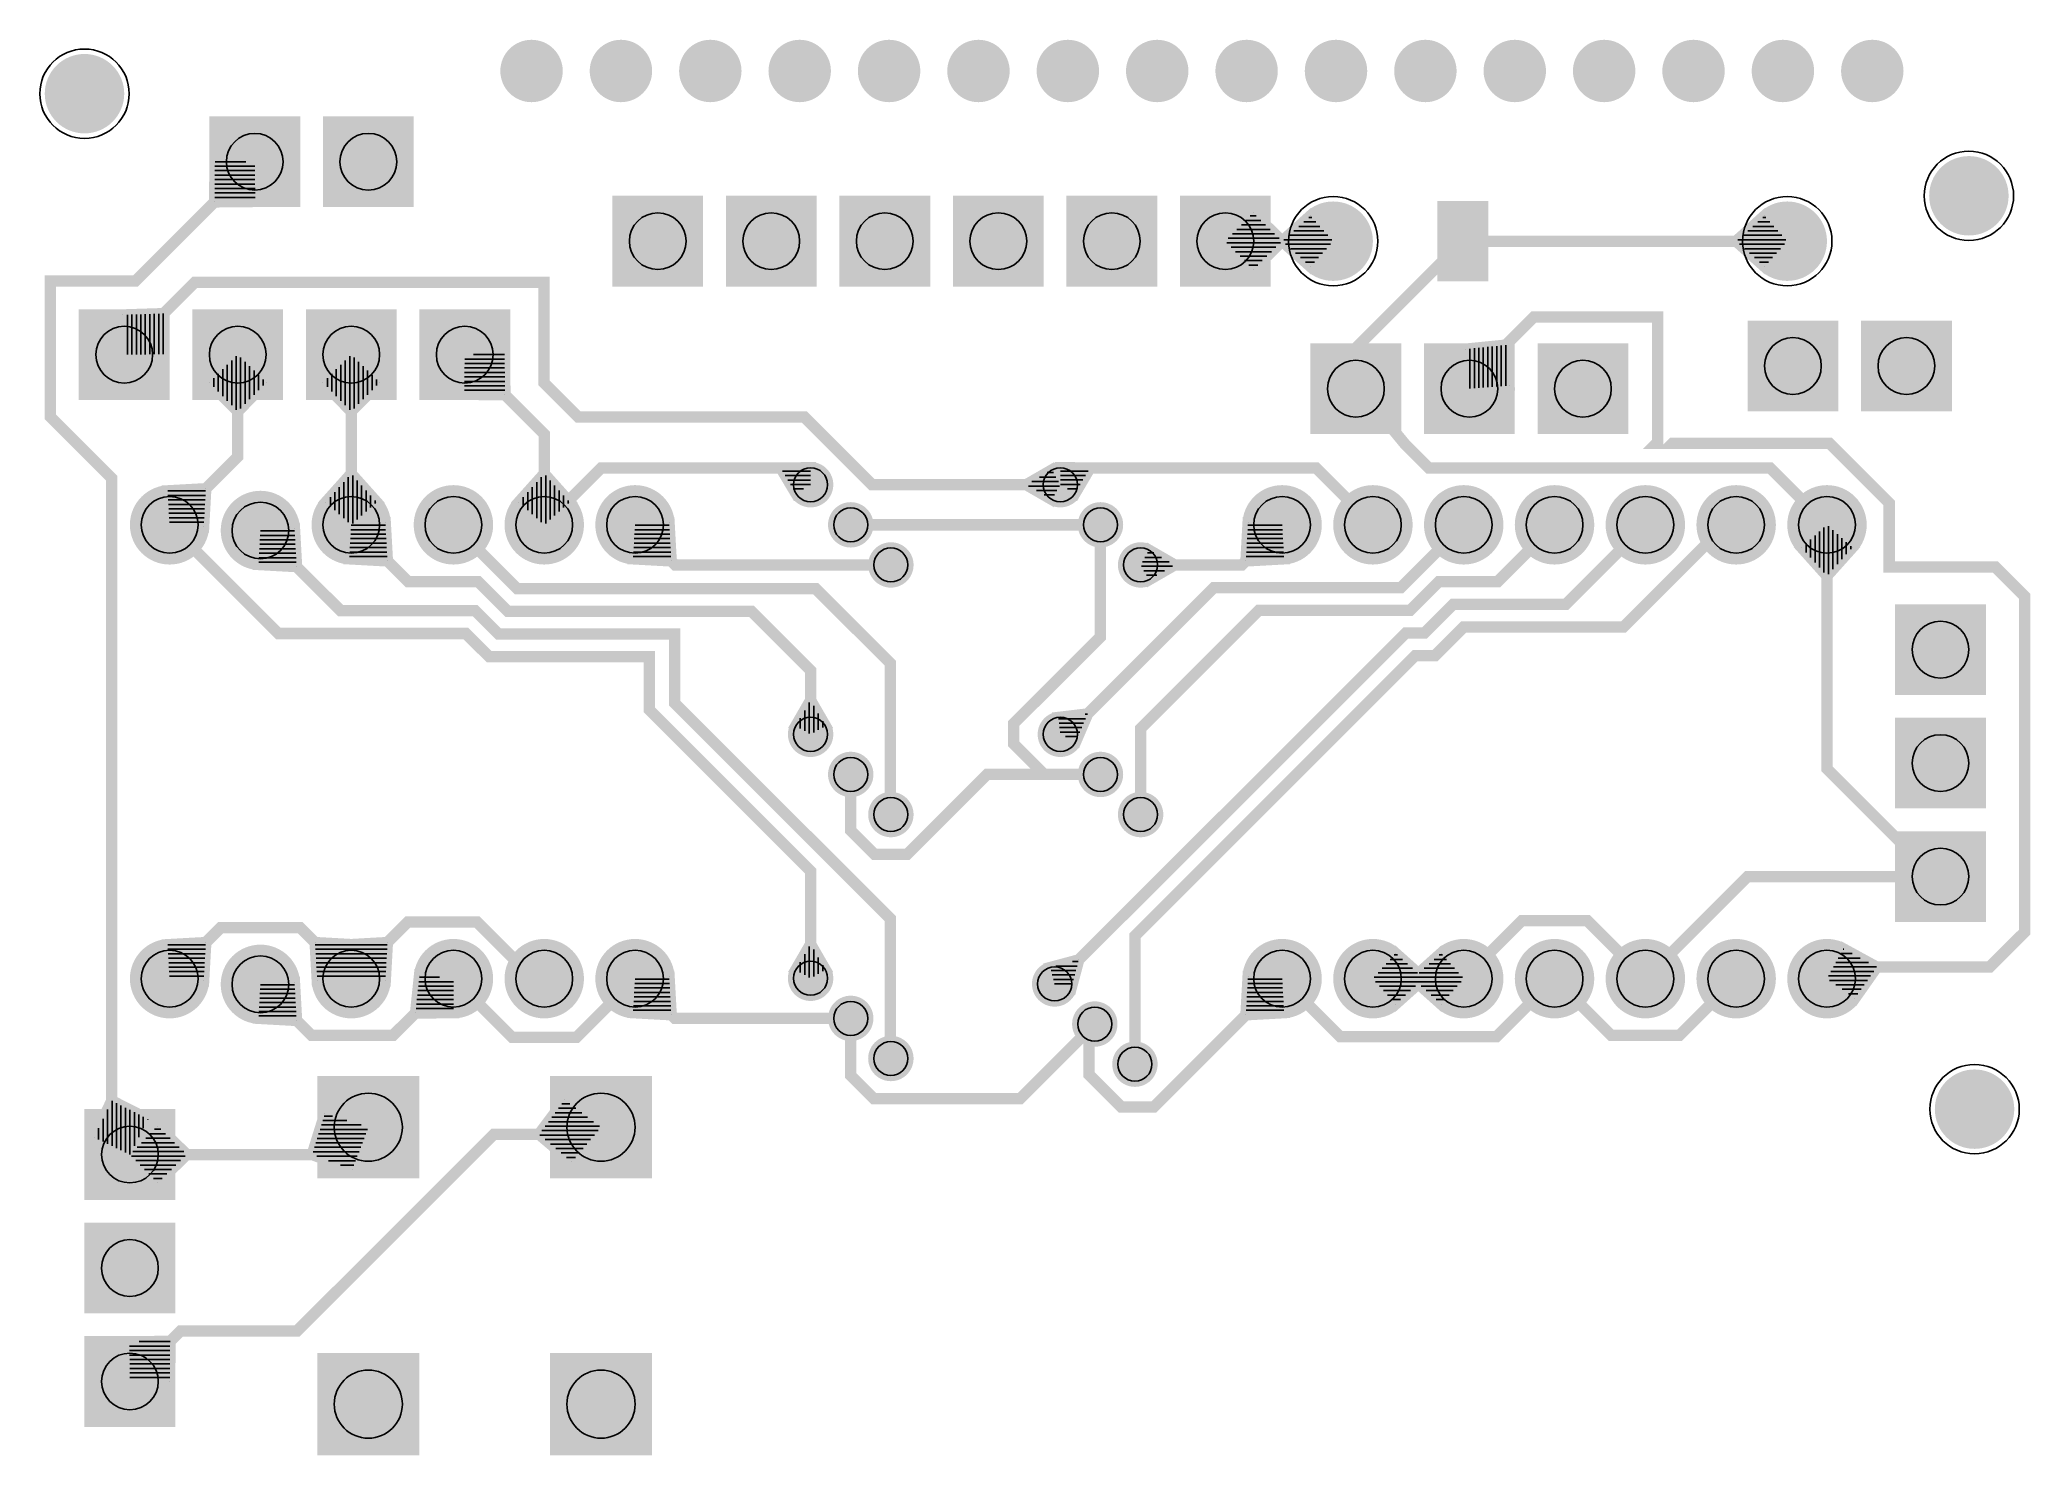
# Model space of a CAD drawing. Header units: inches. Extents: x -0.86 to 0.89, y -0.62 to 0.63.
import ezdxf

# ---------------------------------------------------------------- set-up
doc = ezdxf.new("R2010")
doc.units = ezdxf.units.IN
doc.layers.get('0').update_dxf_attribs({"linetype": 'CONTINUOUS'})

# ---------------------------------------------------------------- blocks, each defined once
blk = doc.blocks.new('EPAD')
at = {"const_width": 0.5}
blk.add_lwpolyline([(-0.25, 0, 1), (0.25, 0, 1)], format="xyb", close=True, dxfattribs=at)
blk = doc.blocks.new('RPAD')
blk.add_trace([(-0.5, -0.5), (-0.5, 0.5), (0.5, -0.5), (0.5, 0.5)])

msp = doc.modelspace()

# ---------------------------------------------------------------- linework, layer by layer
at = {"const_width": 0.01}
for points in [[(-0.67, 0.5175), (-0.775, 0.4125), (-0.85, 0.4125), (-0.85, 0.2925), (-0.795948, 0.238448), (-0.795948, -0.341552), (-0.78, -0.3575)], [(-0.67, 0.5175), (-0.704998, 0.51785), (-0.705355, 0.482145), (-0.66965, 0.482502), (-0.67, 0.5175)], [(0.185, 0.4475), (0.2095, 0.422505), (0.235, 0.4475), (0.2095, 0.472495), (0.185, 0.4475)], [(0.28, 0.4475), (0.26, 0.469861), (0.235, 0.4475), (0.26, 0.425139), (0.28, 0.4475)], [(0.68, 0.4475), (0.66, 0.469861), (0.635, 0.4475), (0.66, 0.425139), (0.68, 0.4475)], [(0.28, 0.4475), (0.185, 0.4475)], [(0.3, 0.3175), (0.3, 0.321294), (0.3, 0.353327), (0.394173, 0.4475), (0.68, 0.4475)], [(0.039644, 0.232855), (-0.126213, 0.232855), (-0.185857, 0.2925), (-0.385, 0.2925), (-0.415101, 0.322601), (-0.415101, 0.411191), (-0.722889, 0.411191), (-0.77691, 0.35717), (-0.77691, 0.350889), (-0.785, 0.3475)], [(-0.785, 0.3475), (-0.750003, 0.347932), (-0.750443, 0.383637), (-0.786132, 0.382481), (-0.785, 0.3475)], [(0.4, 0.3175), (0.4, 0.323824), (0.456966, 0.38079), (0.565941, 0.38079), (0.565941, 0.270534), (0.564658, 0.269252), (0.717222, 0.269252), (0.769787, 0.216688), (0.769787, 0.160278), (0.863377, 0.160278), (0.889017, 0.134637), (0.889017, -0.161517), (0.858248, -0.192286), (0.725214, -0.192286), (0.715, -0.2025)], [(-0.745, 0.197499), (-0.685, 0.257499), (-0.685, 0.3475)], [(-0.685, 0.3475), (-0.709995, 0.323), (-0.685, 0.2975), (-0.660005, 0.323), (-0.685, 0.3475)], [(-0.585, 0.3475), (-0.609995, 0.323), (-0.585, 0.2975), (-0.560006, 0.323), (-0.585, 0.3475)], [(-0.585, 0.1975), (-0.585, 0.3475), (-0.585, 0.3475)], [(-0.485, 0.3475), (-0.48535, 0.312502), (-0.449645, 0.312145), (-0.450002, 0.34785), (-0.485, 0.3475)], [(-0.415, 0.1975), (-0.415, 0.2775), (-0.485, 0.3475)], [(0.4, 0.3175), (0.434889, 0.320281), (0.432052, 0.355876), (0.396521, 0.352326), (0.4, 0.3175)], [(0.3, 0.321294), (0.343354, 0.268496), (0.364357, 0.247493), (0.665007, 0.247493), (0.715, 0.1975)], [(-0.585, 0.1975), (-0.56264, 0.2175), (-0.585, 0.2425), (-0.607361, 0.2175), (-0.585, 0.1975)], [(-0.415, 0.1975), (-0.392639, 0.2175), (-0.415, 0.2425), (-0.437361, 0.2175), (-0.415, 0.1975)], [(-0.415, 0.1975), (-0.365023, 0.247477), (-0.194977, 0.247477), (-0.180355, 0.232855)], [(-0.180355, 0.232855), (-0.180572, 0.247854), (-0.20655, 0.247477), (-0.193235, 0.225168), (-0.180355, 0.232855)], [(0.039644, 0.232855), (0.032144, 0.245845), (0.009644, 0.232855), (0.032144, 0.219865), (0.039644, 0.232855)], [(0.039644, 0.232855), (0.052562, 0.22523), (0.065769, 0.247604), (0.039789, 0.247854), (0.039644, 0.232855)], [(0.315, 0.1975), (0.264896, 0.247604), (0.054393, 0.247604), (0.039644, 0.232855)], [(-0.745, 0.197499), (-0.715047, 0.19583), (-0.71318, 0.229319), (-0.746669, 0.227452), (-0.745, 0.197499)], [(-0.745, 0.197499), (-0.649228, 0.101728), (-0.488345, 0.101728), (-0.484059, 0.101728), (-0.463539, 0.081207), (-0.322429, 0.081207), (-0.322429, 0.034441), (-0.180356, -0.107632), (-0.180356, -0.202145)], [(-0.665, 0.1925), (-0.666669, 0.162546), (-0.63318, 0.16068), (-0.635047, 0.194169), (-0.665, 0.1925)], [(-0.665, 0.1925), (-0.594228, 0.121727), (-0.475773, 0.121727), (-0.455256, 0.101211), (-0.3, 0.101211), (-0.3, 0.040287), (-0.110133, -0.14958), (-0.110133, -0.232367), (-0.11, -0.2325), (-0.11, -0.2725), (-0.109645, -0.272856)], [(-0.585, 0.1975), (-0.586669, 0.167547), (-0.553181, 0.16568), (-0.555047, 0.199169), (-0.585, 0.1975)], [(-0.585, 0.1975), (-0.535004, 0.147503), (-0.473257, 0.147503), (-0.446964, 0.121211), (-0.232407, 0.121211), (-0.18158, 0.070383), (-0.180356, 0.069159), (-0.180356, 0.012855)], [(-0.495, 0.1975), (-0.43873, 0.14123), (-0.17588, 0.14123), (-0.11, 0.07535), (-0.11, -0.0575), (-0.109645, -0.057856)], [(-0.335, 0.1975), (-0.336669, 0.167547), (-0.30318, 0.16568), (-0.305047, 0.199169), (-0.335, 0.1975)], [(-0.335, 0.1975), (-0.299644, 0.162144), (-0.109644, 0.162144)], [(-0.145, 0.1975), (0.075, 0.1975)], [(0.075, 0.1975), (0.075, 0.098757), (-0.001557, 0.022199), (-0.001557, 0.01892), (-0.001557, 0.004576), (0.025518, -0.0225)], [(0.034645, -0.207144), (0.343953, 0.102163), (0.360398, 0.102163), (0.385641, 0.127406), (0.484906, 0.127406), (0.555, 0.1975)], [(0.395, 0.1975), (0.339648, 0.142148), (0.175, 0.142148), (0.045707, 0.012856), (0.039645, 0.012856)], [(0.105356, -0.277855), (0.105356, -0.164719), (0.352157, 0.082083), (0.369594, 0.082083), (0.394901, 0.107389), (0.535592, 0.107389), (0.625702, 0.1975), (0.635, 0.1975)], [(0.235, 0.1975), (0.199644, 0.162144), (0.110355, 0.162144)], [(0.475, 0.1975), (0.424917, 0.147417), (0.373185, 0.147417), (0.34793, 0.122162), (0.214481, 0.122162), (0.110356, 0.018037), (0.110356, -0.057855)], [(0.235, 0.1975), (0.205047, 0.199169), (0.20318, 0.16568), (0.236669, 0.167547), (0.235, 0.1975)], [(0.715, 0.1975), (0.692639, 0.1775), (0.715, 0.1525), (0.737361, 0.1775), (0.715, 0.1975)], [(0.715, 0.1975), (0.715, -0.0175), (0.81, -0.1125), (0.815, -0.1125)], [(0.110355, 0.162144), (0.117855, 0.149154), (0.140355, 0.162144), (0.117855, 0.175135), (0.110355, 0.162144)], [(-0.180356, 0.012855), (-0.167365, 0.020355), (-0.180356, 0.042855), (-0.193346, 0.020355), (-0.180356, 0.012855)], [(0.039645, 0.012856), (0.05343, 0.006943), (0.063672, 0.03082), (0.037873, 0.02775), (0.039645, 0.012856)], [(0.075, -0.0225), (0.025518, -0.0225), (-0.024795, -0.0225), (-0.095115, -0.092819), (-0.124137, -0.092819), (-0.145, -0.071957), (-0.145, -0.0225)], [(0.555, -0.2025), (0.645, -0.1125), (0.81, -0.1125)], [(-0.745, -0.202501), (-0.699999, -0.1575), (-0.63, -0.1575), (-0.585, -0.2025), (-0.535031, -0.152531), (-0.474254, -0.152531), (-0.425, -0.201786), (-0.425, -0.2025), (-0.415, -0.2025)], [(0.555, -0.2025), (0.503833, -0.151333), (0.446167, -0.151333), (0.395, -0.2025), (0.315, -0.2025)], [(-0.745, -0.202501), (-0.715047, -0.20417), (-0.71318, -0.170681), (-0.746669, -0.172548), (-0.745, -0.202501)], [(-0.585, -0.2025), (-0.583331, -0.172547), (-0.61682, -0.17068), (-0.614953, -0.204169), (-0.585, -0.2025)], [(-0.585, -0.2025), (-0.555047, -0.204169), (-0.55318, -0.17068), (-0.586669, -0.172547), (-0.585, -0.2025)], [(-0.180356, -0.202145), (-0.167365, -0.194645), (-0.180356, -0.172145), (-0.193346, -0.194645), (-0.180356, -0.202145)], [(0.315, -0.2025), (0.335, -0.224861), (0.36, -0.2025), (0.335, -0.180139), (0.315, -0.2025)], [(0.395, -0.2025), (0.375, -0.180139), (0.35, -0.2025), (0.375, -0.224861), (0.395, -0.2025)], [(0.715, -0.2025), (0.739553, -0.219737), (0.758825, -0.192286), (0.729402, -0.176183), (0.715, -0.2025)], [(0.034645, -0.207144), (0.049133, -0.211027), (0.055858, -0.185931), (0.030763, -0.192656), (0.034645, -0.207144)], [(-0.665, -0.2075), (-0.666669, -0.237454), (-0.63318, -0.23932), (-0.635046, -0.205831), (-0.665, -0.2075)], [(-0.665, -0.2075), (-0.62, -0.2525), (-0.548279, -0.2525), (-0.53, -0.234221), (-0.495, -0.2025), (-0.443431, -0.254069), (-0.386569, -0.254069), (-0.335, -0.2025), (-0.3, -0.2375), (-0.152833, -0.2375), (-0.150883, -0.23555), (-0.145, -0.2375)], [(-0.495, -0.2025), (-0.524835, -0.199363), (-0.528343, -0.23272), (-0.494803, -0.232499), (-0.495, -0.2025)], [(-0.335, -0.2025), (-0.336669, -0.232453), (-0.303181, -0.23432), (-0.305047, -0.200831), (-0.335, -0.2025)], [(0.065, -0.2475), (0.065, -0.287218), (0.093398, -0.315616), (0.121884, -0.315616), (0.235, -0.2025)], [(0.235, -0.2025), (0.205047, -0.200831), (0.20318, -0.23432), (0.236669, -0.232453), (0.235, -0.2025)], [(0.235, -0.2025), (0.286024, -0.253524), (0.423976, -0.253524), (0.475, -0.2025), (0.524989, -0.252489), (0.585011, -0.252489), (0.635, -0.2025)], [(-0.145, -0.2375), (-0.145, -0.288002), (-0.124739, -0.308263), (0.004237, -0.308263), (0.065, -0.2475), (0.07, -0.2425)], [(-0.78, -0.3575), (-0.764125, -0.326307), (-0.795948, -0.310112), (-0.811504, -0.342252), (-0.78, -0.3575)], [(-0.57, -0.333406), (-0.608178, -0.32147), (-0.619441, -0.3575), (-0.584124, -0.370829), (-0.57, -0.333406)], [(-0.365, -0.333406), (-0.396997, -0.309402), (-0.41965, -0.339599), (-0.390814, -0.363961), (-0.365, -0.333406)], [(-0.78, -0.3575), (-0.7555, -0.382495), (-0.73, -0.3575), (-0.7555, -0.332505), (-0.78, -0.3575)], [(-0.78, -0.3575), (-0.605, -0.3575), (-0.6, -0.3525), (-0.57, -0.333406)], [(-0.78, -0.5575), (-0.735453, -0.512953), (-0.632726, -0.512953), (-0.459372, -0.339599), (-0.413, -0.339599), (-0.365, -0.333406)], [(-0.78, -0.5575), (-0.745002, -0.55785), (-0.744645, -0.522145), (-0.78035, -0.522502), (-0.78, -0.5575)]]:
    msp.add_lwpolyline(points, dxfattribs=at)
for points in [[(-0.705079, 0.509704), (-0.669922, 0.509704)], [(-0.70504, 0.513641), (-0.669961, 0.513641)], [(-0.705, 0.517578), (-0.677794, 0.517578)], [(-0.704998, 0.51785), (-0.704998, 0.51785)], [(-0.705237, 0.493956), (-0.669764, 0.493956)], [(-0.705197, 0.497893), (-0.669804, 0.497893)], [(-0.705158, 0.50183), (-0.669843, 0.50183)], [(-0.705119, 0.505767), (-0.669882, 0.505767)], [(-0.705355, 0.482145), (-0.705355, 0.482145)], [(-0.705315, 0.486082), (-0.669685, 0.486082)], [(-0.705276, 0.490019), (-0.669725, 0.490019)], [(0.195231, 0.457938), (0.22435, 0.457938)], [(0.19909, 0.461875), (0.220334, 0.461875)], [(0.202949, 0.465812), (0.216317, 0.465812)], [(0.206808, 0.469749), (0.212301, 0.469749)], [(0.2095, 0.472495), (0.2095, 0.472495)], [(0.245213, 0.456635), (0.271829, 0.456635)], [(0.249615, 0.460572), (0.268307, 0.460572)], [(0.254017, 0.464509), (0.264786, 0.464509)], [(0.258419, 0.468446), (0.261265, 0.468446)], [(0.26, 0.469861), (0.26, 0.469861)], [(0.645213, 0.456635), (0.671829, 0.456635)], [(0.649615, 0.460572), (0.668307, 0.460572)], [(0.654017, 0.464509), (0.664786, 0.464509)], [(0.658419, 0.468446), (0.661265, 0.468446)], [(0.66, 0.469861), (0.66, 0.469861)], [(0.186345, 0.446127), (0.233599, 0.446127)], [(0.187513, 0.450064), (0.232384, 0.450064)], [(0.190204, 0.44219), (0.229583, 0.44219)], [(0.191372, 0.454001), (0.228367, 0.454001)], [(0.23641, 0.448761), (0.278872, 0.448761)], [(0.237991, 0.444824), (0.277607, 0.444824)], [(0.240812, 0.452698), (0.27535, 0.452698)], [(0.242393, 0.440887), (0.274085, 0.440887)], [(0.63641, 0.448761), (0.678872, 0.448761)], [(0.637991, 0.444824), (0.677607, 0.444824)], [(0.640812, 0.452698), (0.67535, 0.452698)], [(0.642393, 0.440887), (0.674085, 0.440887)], [(0.194063, 0.438253), (0.225566, 0.438253)], [(0.197922, 0.434316), (0.221549, 0.434316)], [(0.201781, 0.430379), (0.217533, 0.430379)], [(0.205641, 0.426442), (0.213516, 0.426442)], [(0.2095, 0.422505), (0.2095, 0.422505)], [(0.246794, 0.43695), (0.270564, 0.43695)], [(0.251196, 0.433013), (0.267043, 0.433013)], [(0.255598, 0.429076), (0.263521, 0.429076)], [(0.26, 0.425139), (0.26, 0.425139)], [(0.646794, 0.43695), (0.670564, 0.43695)], [(0.651196, 0.433013), (0.667043, 0.433013)], [(0.655598, 0.429076), (0.663521, 0.429076)], [(0.66, 0.425139), (0.66, 0.425139)], [(-0.786132, 0.382481), (-0.786132, 0.382481)], [(-0.782195, 0.347534), (-0.782195, 0.382609)], [(-0.778258, 0.347583), (-0.778258, 0.382736)], [(-0.774321, 0.347631), (-0.774321, 0.382863)], [(-0.770384, 0.34768), (-0.770384, 0.382991)], [(-0.766447, 0.347729), (-0.766447, 0.383119)], [(-0.76251, 0.347777), (-0.76251, 0.383246)], [(-0.758573, 0.347826), (-0.758573, 0.383373)], [(-0.754636, 0.347874), (-0.754636, 0.383501)], [(-0.750699, 0.347923), (-0.750699, 0.383628)], [(0.396521, 0.352326), (0.396521, 0.352326)], [(0.400458, 0.317536), (0.400458, 0.35272)], [(0.404395, 0.31785), (0.404395, 0.353113)], [(0.408332, 0.318164), (0.408332, 0.353506)], [(0.412269, 0.318478), (0.412269, 0.3539)], [(0.416206, 0.318792), (0.416206, 0.354293)], [(0.420143, 0.319106), (0.420143, 0.354686)], [(0.42408, 0.31942), (0.42408, 0.35508)], [(0.428017, 0.319733), (0.428017, 0.355473)], [(0.431954, 0.320047), (0.431954, 0.355866)], [(-0.750003, 0.347932), (-0.750003, 0.347932)], [(-0.698184, 0.31095), (-0.698184, 0.334577)], [(-0.694247, 0.306934), (-0.694247, 0.338436)], [(-0.69031, 0.302917), (-0.69031, 0.342295)], [(-0.686373, 0.2989), (-0.686373, 0.346154)], [(-0.682436, 0.300116), (-0.682436, 0.344987)], [(-0.678499, 0.304132), (-0.678499, 0.341128)], [(-0.674562, 0.308149), (-0.674562, 0.337269)], [(-0.670625, 0.312166), (-0.670625, 0.333409)], [(-0.598184, 0.31095), (-0.598184, 0.334577)], [(-0.594247, 0.306933), (-0.594247, 0.338436)], [(-0.59031, 0.302917), (-0.59031, 0.342295)], [(-0.586373, 0.2989), (-0.586373, 0.346154)], [(-0.582436, 0.300116), (-0.582436, 0.344986)], [(-0.578499, 0.304133), (-0.578499, 0.341127)], [(-0.574562, 0.308149), (-0.574562, 0.337268)], [(-0.570625, 0.312166), (-0.570625, 0.333409)], [(-0.485117, 0.335767), (-0.449881, 0.335767)], [(-0.485078, 0.339704), (-0.44992, 0.339704)], [(-0.485039, 0.343641), (-0.44996, 0.343641)], [(-0.477205, 0.347578), (-0.449999, 0.347578)], [(-0.450002, 0.34785), (-0.450002, 0.34785)], [(-0.709995, 0.323), (-0.709995, 0.323)], [(-0.706058, 0.318983), (-0.706058, 0.326859)], [(-0.702121, 0.314967), (-0.702121, 0.330718)], [(-0.666688, 0.316182), (-0.666688, 0.32955)], [(-0.662751, 0.320199), (-0.662751, 0.325691)], [(-0.660005, 0.323), (-0.660005, 0.323)], [(-0.609995, 0.323), (-0.609995, 0.323)], [(-0.606058, 0.318983), (-0.606058, 0.326859)], [(-0.602121, 0.314967), (-0.602121, 0.330718)], [(-0.566688, 0.316182), (-0.566688, 0.32955)], [(-0.562751, 0.320199), (-0.562751, 0.325691)], [(-0.560006, 0.323), (-0.560006, 0.323)], [(-0.485314, 0.316082), (-0.449684, 0.316082)], [(-0.485275, 0.320019), (-0.449724, 0.320019)], [(-0.485235, 0.323956), (-0.449763, 0.323956)], [(-0.485196, 0.327893), (-0.449802, 0.327893)], [(-0.485157, 0.33183), (-0.449842, 0.33183)], [(0.434889, 0.320281), (0.434889, 0.320281)], [(-0.449645, 0.312145), (-0.449645, 0.312145)], [(-0.180572, 0.247854), (-0.180572, 0.247854)], [(0.032144, 0.245845), (0.032144, 0.245845)], [(0.039789, 0.247854), (0.039789, 0.247854)], [(-0.71318, 0.229319), (-0.71318, 0.229319)], [(-0.59555, 0.206935), (-0.59555, 0.230705)], [(-0.591613, 0.203414), (-0.591613, 0.235107)], [(-0.587676, 0.199893), (-0.587676, 0.239508)], [(-0.583739, 0.198628), (-0.583739, 0.241089)], [(-0.579802, 0.20215), (-0.579802, 0.236688)], [(-0.575865, 0.205671), (-0.575865, 0.232286)], [(-0.42555, 0.206935), (-0.42555, 0.230705)], [(-0.421613, 0.203414), (-0.421613, 0.235107)], [(-0.417676, 0.199893), (-0.417676, 0.239508)], [(-0.413739, 0.198628), (-0.413739, 0.241089)], [(-0.409802, 0.20215), (-0.409802, 0.236688)], [(-0.405865, 0.205671), (-0.405865, 0.232286)], [(-0.204984, 0.244853), (-0.180528, 0.244853)], [(-0.202634, 0.240916), (-0.180472, 0.240916)], [(-0.200285, 0.236979), (-0.180415, 0.236979)], [(-0.197935, 0.233042), (-0.180357, 0.233042)], [(-0.195585, 0.229105), (-0.186639, 0.229105)], [(0.011687, 0.231676), (0.038963, 0.231676)], [(0.014421, 0.235613), (0.038052, 0.235613)], [(0.021241, 0.23955), (0.035779, 0.23955)], [(0.028059, 0.243487), (0.033506, 0.243487)], [(0.039647, 0.233104), (0.057209, 0.233104)], [(0.039685, 0.237041), (0.059533, 0.237041)], [(0.039722, 0.240978), (0.061857, 0.240978)], [(0.039761, 0.244915), (0.064181, 0.244915)], [(0.045892, 0.229167), (0.054885, 0.229167)], [(-0.746662, 0.227326), (-0.713291, 0.227326)], [(-0.746443, 0.223389), (-0.713511, 0.223389)], [(-0.746223, 0.219452), (-0.71373, 0.219452)], [(-0.746004, 0.215515), (-0.71395, 0.215515)], [(-0.745784, 0.211578), (-0.714169, 0.211578)], [(-0.607361, 0.2175), (-0.607361, 0.2175)], [(-0.603424, 0.213978), (-0.603424, 0.221901)], [(-0.599487, 0.210457), (-0.599487, 0.226303)], [(-0.571928, 0.209192), (-0.571928, 0.227884)], [(-0.567991, 0.212713), (-0.567991, 0.223483)], [(-0.564054, 0.216235), (-0.564054, 0.219081)], [(-0.56264, 0.2175), (-0.56264, 0.2175)], [(-0.437361, 0.2175), (-0.437361, 0.2175)], [(-0.433424, 0.213978), (-0.433424, 0.221901)], [(-0.429487, 0.210457), (-0.429487, 0.226303)], [(-0.401928, 0.209192), (-0.401928, 0.227884)], [(-0.397991, 0.212713), (-0.397991, 0.223483)], [(-0.394054, 0.216235), (-0.394054, 0.219081)], [(-0.392639, 0.2175), (-0.392639, 0.2175)], [(-0.193235, 0.225168), (-0.193235, 0.225168)], [(0.018506, 0.227739), (0.036691, 0.227739)], [(0.025325, 0.223802), (0.034417, 0.223802)], [(0.032144, 0.219865), (0.032144, 0.219865)], [(0.052562, 0.22523), (0.052562, 0.22523)], [(-0.745565, 0.207641), (-0.714388, 0.207641)], [(-0.745346, 0.203704), (-0.714608, 0.203704)], [(-0.745126, 0.199767), (-0.714827, 0.199767)], [(-0.715047, 0.19583), (-0.715047, 0.19583)], [(-0.635047, 0.194169), (-0.635047, 0.194169)], [(-0.585237, 0.193239), (-0.554717, 0.193239)], [(-0.585018, 0.197176), (-0.554936, 0.197176)], [(-0.555047, 0.199169), (-0.555047, 0.199169)], [(-0.335237, 0.193239), (-0.304716, 0.193239)], [(-0.335018, 0.197176), (-0.304935, 0.197176)], [(-0.305047, 0.199169), (-0.305047, 0.199169)], [(0.204716, 0.193239), (0.235237, 0.193239)], [(0.204935, 0.197176), (0.235018, 0.197176)], [(0.205047, 0.199169), (0.205047, 0.199169)], [(0.712324, 0.155491), (0.712324, 0.195107)], [(0.716261, 0.15391), (0.716261, 0.196372)], [(-0.665895, 0.176428), (-0.634058, 0.176428)], [(-0.665676, 0.180365), (-0.634277, 0.180365)], [(-0.665457, 0.184302), (-0.634497, 0.184302)], [(-0.665237, 0.188239), (-0.634716, 0.188239)], [(-0.665018, 0.192176), (-0.634935, 0.192176)], [(-0.586115, 0.177491), (-0.553839, 0.177491)], [(-0.585896, 0.181428), (-0.554058, 0.181428)], [(-0.585676, 0.185365), (-0.554278, 0.185365)], [(-0.585457, 0.189302), (-0.554497, 0.189302)], [(-0.336115, 0.177491), (-0.303839, 0.177491)], [(-0.335895, 0.181428), (-0.304058, 0.181428)], [(-0.335676, 0.185365), (-0.304277, 0.185365)], [(-0.335457, 0.189302), (-0.304497, 0.189302)], [(0.203839, 0.177491), (0.236115, 0.177491)], [(0.204058, 0.181428), (0.235895, 0.181428)], [(0.204277, 0.185365), (0.235676, 0.185365)], [(0.204497, 0.189302), (0.235457, 0.189302)], [(0.692639, 0.1775), (0.692639, 0.1775)], [(0.696576, 0.173098), (0.696576, 0.181022)], [(0.700513, 0.168696), (0.700513, 0.184543)], [(0.70445, 0.164295), (0.70445, 0.188064)], [(0.708387, 0.159893), (0.708387, 0.191585)], [(0.720198, 0.158312), (0.720198, 0.19285)], [(0.724135, 0.162713), (0.724135, 0.189329)], [(0.728072, 0.167115), (0.728072, 0.185807)], [(0.732009, 0.171517), (0.732009, 0.182286)], [(0.735946, 0.175919), (0.735946, 0.178765)], [(0.737361, 0.1775), (0.737361, 0.1775)], [(-0.666553, 0.164617), (-0.6334, 0.164617)], [(-0.666334, 0.168554), (-0.633619, 0.168554)], [(-0.666115, 0.172491), (-0.633839, 0.172491)], [(-0.63318, 0.16068), (-0.63318, 0.16068)], [(-0.586554, 0.169617), (-0.5534, 0.169617)], [(-0.586334, 0.173554), (-0.553619, 0.173554)], [(-0.553181, 0.16568), (-0.553181, 0.16568)], [(-0.336553, 0.169617), (-0.3034, 0.169617)], [(-0.336334, 0.173554), (-0.303619, 0.173554)], [(-0.30318, 0.16568), (-0.30318, 0.16568)], [(0.111036, 0.160965), (0.138313, 0.160965)], [(0.111947, 0.164902), (0.135578, 0.164902)], [(0.11422, 0.168839), (0.128759, 0.168839)], [(0.116493, 0.172776), (0.12194, 0.172776)], [(0.117855, 0.175135), (0.117855, 0.175135)], [(0.20318, 0.16568), (0.20318, 0.16568)], [(0.2034, 0.169617), (0.236553, 0.169617)], [(0.203619, 0.173554), (0.236334, 0.173554)], [(0.113309, 0.157028), (0.131493, 0.157028)], [(0.115582, 0.153091), (0.124674, 0.153091)], [(0.117855, 0.149154), (0.117855, 0.149154)], [(-0.181535, 0.013536), (-0.181535, 0.040813)], [(-0.177598, 0.014447), (-0.177598, 0.038078)], [(-0.193346, 0.020355), (-0.193346, 0.020355)], [(-0.189409, 0.018081), (-0.189409, 0.027174)], [(-0.185472, 0.015809), (-0.185472, 0.033993)], [(-0.173661, 0.01672), (-0.173661, 0.031259)], [(-0.169724, 0.018993), (-0.169724, 0.02444)], [(-0.167365, 0.020355), (-0.167365, 0.020355)], [(0.038007, 0.026628), (0.061874, 0.026628)], [(0.038475, 0.022691), (0.060185, 0.022691)], [(0.038943, 0.018754), (0.058496, 0.018754)], [(0.06153, 0.030565), (0.063562, 0.030565)], [(0.063672, 0.03082), (0.063672, 0.03082)], [(0.039411, 0.014817), (0.056807, 0.014817)], [(0.044251, 0.01088), (0.055119, 0.01088)], [(0.05343, 0.006943), (0.05343, 0.006943)], [(-0.746662, -0.172674), (-0.713291, -0.172674)], [(-0.71318, -0.170681), (-0.71318, -0.170681)], [(-0.61682, -0.17068), (-0.61682, -0.17068)], [(-0.616708, -0.172673), (-0.583338, -0.172673)], [(-0.586662, -0.172673), (-0.553291, -0.172673)], [(-0.55318, -0.17068), (-0.55318, -0.17068)], [(-0.181535, -0.201464), (-0.181535, -0.174187)], [(-0.746443, -0.176611), (-0.713511, -0.176611)], [(-0.746223, -0.180548), (-0.71373, -0.180548)], [(-0.746004, -0.184485), (-0.71395, -0.184485)], [(-0.745784, -0.188422), (-0.714169, -0.188422)], [(-0.745565, -0.192359), (-0.714388, -0.192359)], [(-0.616489, -0.17661), (-0.583557, -0.17661)], [(-0.61627, -0.180547), (-0.583777, -0.180547)], [(-0.61605, -0.184484), (-0.583996, -0.184484)], [(-0.615831, -0.188421), (-0.584215, -0.188421)], [(-0.615611, -0.192358), (-0.584435, -0.192358)], [(-0.586443, -0.17661), (-0.553511, -0.17661)], [(-0.586223, -0.180547), (-0.55373, -0.180547)], [(-0.586004, -0.184484), (-0.55395, -0.184484)], [(-0.585784, -0.188421), (-0.554169, -0.188421)], [(-0.585565, -0.192358), (-0.554388, -0.192358)], [(-0.189409, -0.196918), (-0.189409, -0.187826)], [(-0.185472, -0.199191), (-0.185472, -0.181006)], [(-0.177598, -0.200552), (-0.177598, -0.176922)], [(-0.173661, -0.198279), (-0.173661, -0.183741)], [(-0.169724, -0.196006), (-0.169724, -0.19056)], [(0.035667, -0.191342), (0.054408, -0.191342)], [(0.050359, -0.187405), (0.055463, -0.187405)], [(0.055858, -0.185931), (0.055858, -0.185931)], [(0.326692, -0.189428), (0.345384, -0.189428)], [(0.330213, -0.185491), (0.340983, -0.185491)], [(0.333735, -0.181554), (0.336581, -0.181554)], [(0.335, -0.180139), (0.335, -0.180139)], [(0.364615, -0.189428), (0.383307, -0.189428)], [(0.369017, -0.185491), (0.379786, -0.185491)], [(0.373419, -0.181554), (0.376265, -0.181554)], [(0.375, -0.180139), (0.375, -0.180139)], [(0.720648, -0.192178), (0.758628, -0.192178)], [(0.722803, -0.188241), (0.751434, -0.188241)], [(0.724958, -0.184304), (0.744241, -0.184304)], [(0.727113, -0.180367), (0.737047, -0.180367)], [(0.729267, -0.17643), (0.729853, -0.17643)], [(0.729402, -0.176183), (0.729402, -0.176183)], [(-0.745346, -0.196296), (-0.714608, -0.196296)], [(-0.745126, -0.200233), (-0.714827, -0.200233)], [(-0.715047, -0.20417), (-0.715047, -0.20417)], [(-0.665017, -0.207824), (-0.634935, -0.207824)], [(-0.635046, -0.205831), (-0.635046, -0.205831)], [(-0.615392, -0.196295), (-0.584654, -0.196295)], [(-0.615172, -0.200232), (-0.584874, -0.200232)], [(-0.614953, -0.204169), (-0.614953, -0.204169)], [(-0.585346, -0.196295), (-0.554608, -0.196295)], [(-0.585126, -0.200232), (-0.554827, -0.200232)], [(-0.555047, -0.204169), (-0.555047, -0.204169)], [(-0.525859, -0.209098), (-0.494957, -0.209098)], [(-0.525445, -0.205161), (-0.494982, -0.205161)], [(-0.525031, -0.201224), (-0.507138, -0.201224)], [(-0.524835, -0.199363), (-0.524835, -0.199363)], [(-0.335237, -0.206761), (-0.304717, -0.206761)], [(-0.335018, -0.202824), (-0.304936, -0.202824)], [(-0.305047, -0.200831), (-0.305047, -0.200831)], [(-0.193346, -0.194645), (-0.193346, -0.194645)], [(-0.167365, -0.194645), (-0.167365, -0.194645)], [(0.031465, -0.195279), (0.053353, -0.195279)], [(0.03252, -0.199216), (0.052298, -0.199216)], [(0.033575, -0.203153), (0.051243, -0.203153)], [(0.03463, -0.20709), (0.050188, -0.20709)], [(0.204716, -0.206761), (0.235237, -0.206761)], [(0.204935, -0.202824), (0.235018, -0.202824)], [(0.205047, -0.200831), (0.205047, -0.200831)], [(0.316128, -0.201239), (0.358589, -0.201239)], [(0.317393, -0.205176), (0.357008, -0.205176)], [(0.31965, -0.197302), (0.354188, -0.197302)], [(0.320914, -0.209113), (0.352607, -0.209113)], [(0.323171, -0.193365), (0.349786, -0.193365)], [(0.35141, -0.201239), (0.393872, -0.201239)], [(0.352991, -0.205176), (0.392607, -0.205176)], [(0.355812, -0.197302), (0.39035, -0.197302)], [(0.357393, -0.209113), (0.389085, -0.209113)], [(0.360213, -0.193365), (0.386829, -0.193365)], [(0.716339, -0.200052), (0.753373, -0.200052)], [(0.717121, -0.203989), (0.750609, -0.203989)], [(0.718494, -0.196115), (0.756137, -0.196115)], [(0.722729, -0.207926), (0.747845, -0.207926)], [(-0.666114, -0.227509), (-0.633838, -0.227509)], [(-0.665895, -0.223572), (-0.634057, -0.223572)], [(-0.665676, -0.219635), (-0.634277, -0.219635)], [(-0.665456, -0.215698), (-0.634496, -0.215698)], [(-0.665237, -0.211761), (-0.634716, -0.211761)], [(-0.527515, -0.224846), (-0.494853, -0.224846)], [(-0.527101, -0.220909), (-0.494879, -0.220909)], [(-0.526687, -0.216972), (-0.494905, -0.216972)], [(-0.526273, -0.213035), (-0.494931, -0.213035)], [(-0.336334, -0.226446), (-0.303619, -0.226446)], [(-0.336115, -0.222509), (-0.303839, -0.222509)], [(-0.335896, -0.218572), (-0.304058, -0.218572)], [(-0.335676, -0.214635), (-0.304278, -0.214635)], [(-0.335457, -0.210698), (-0.304497, -0.210698)], [(0.049133, -0.211027), (0.049133, -0.211027)], [(0.203619, -0.226446), (0.236334, -0.226446)], [(0.203839, -0.222509), (0.236115, -0.222509)], [(0.204058, -0.218572), (0.235895, -0.218572)], [(0.204277, -0.214635), (0.235676, -0.214635)], [(0.204497, -0.210698), (0.235457, -0.210698)], [(0.324436, -0.21305), (0.348205, -0.21305)], [(0.327957, -0.216987), (0.343803, -0.216987)], [(0.331478, -0.220924), (0.339402, -0.220924)], [(0.335, -0.224861), (0.335, -0.224861)], [(0.361794, -0.21305), (0.385564, -0.21305)], [(0.366196, -0.216987), (0.382043, -0.216987)], [(0.370598, -0.220924), (0.378521, -0.220924)], [(0.375, -0.224861), (0.375, -0.224861)], [(0.728337, -0.211863), (0.745081, -0.211863)], [(0.733945, -0.2158), (0.742317, -0.2158)], [(0.739553, -0.219737), (0.739553, -0.219737)], [(-0.666553, -0.235383), (-0.633399, -0.235383)], [(-0.666333, -0.231446), (-0.633619, -0.231446)], [(-0.63318, -0.23932), (-0.63318, -0.23932)], [(-0.528343, -0.23272), (-0.528343, -0.23272)], [(-0.527929, -0.228783), (-0.494827, -0.228783)], [(-0.336554, -0.230383), (-0.3034, -0.230383)], [(-0.303181, -0.23432), (-0.303181, -0.23432)], [(0.20318, -0.23432), (0.20318, -0.23432)], [(0.2034, -0.230383), (0.236553, -0.230383)], [(-0.795756, -0.349874), (-0.795756, -0.310209)], [(-0.791819, -0.35178), (-0.791819, -0.312213)], [(-0.787881, -0.353685), (-0.787881, -0.314217)], [(-0.399531, -0.31278), (-0.392495, -0.31278)], [(-0.396997, -0.309402), (-0.396997, -0.309402)], [(-0.80363, -0.346063), (-0.80363, -0.325983)], [(-0.799693, -0.347969), (-0.799693, -0.317849)], [(-0.783944, -0.355591), (-0.783944, -0.31622)], [(-0.780007, -0.357496), (-0.780007, -0.318224)], [(-0.77607, -0.349779), (-0.77607, -0.320228)], [(-0.772133, -0.342043), (-0.772133, -0.322231)], [(-0.768196, -0.334307), (-0.768196, -0.324235)], [(-0.764259, -0.326571), (-0.764259, -0.326239)], [(-0.764125, -0.326307), (-0.764125, -0.326307)], [(-0.7555, -0.332505), (-0.7555, -0.332505)], [(-0.6113, -0.331459), (-0.576227, -0.331459)], [(-0.610069, -0.327522), (-0.588821, -0.327522)], [(-0.608838, -0.323585), (-0.601415, -0.323585)], [(-0.608178, -0.32147), (-0.608178, -0.32147)], [(-0.414298, -0.332465), (-0.366254, -0.332465)], [(-0.411344, -0.328528), (-0.371502, -0.328528)], [(-0.408391, -0.324591), (-0.37675, -0.324591)], [(-0.405437, -0.320654), (-0.381999, -0.320654)], [(-0.402484, -0.316717), (-0.387247, -0.316717)], [(-0.811504, -0.342252), (-0.811504, -0.342252)], [(-0.807567, -0.344157), (-0.807567, -0.334117)], [(-0.769769, -0.347062), (-0.740649, -0.347062)], [(-0.765909, -0.343125), (-0.744666, -0.343125)], [(-0.76205, -0.339188), (-0.748682, -0.339188)], [(-0.758191, -0.335251), (-0.752699, -0.335251)], [(-0.616223, -0.347207), (-0.575208, -0.347207)], [(-0.614993, -0.34327), (-0.573722, -0.34327)], [(-0.613761, -0.339333), (-0.572237, -0.339333)], [(-0.612531, -0.335396), (-0.570751, -0.335396)], [(-0.418774, -0.340339), (-0.370857, -0.340339)], [(-0.417251, -0.336402), (-0.367531, -0.336402)], [(-0.414114, -0.344276), (-0.374183, -0.344276)], [(-0.409454, -0.348213), (-0.377509, -0.348213)], [(-0.778654, -0.358873), (-0.7314, -0.358873)], [(-0.777487, -0.354936), (-0.732616, -0.354936)], [(-0.774795, -0.36281), (-0.735417, -0.36281)], [(-0.773628, -0.350999), (-0.736632, -0.350999)], [(-0.770936, -0.366747), (-0.739434, -0.366747)], [(-0.618685, -0.355081), (-0.57818, -0.355081)], [(-0.617454, -0.351144), (-0.576694, -0.351144)], [(-0.61542, -0.359018), (-0.579666, -0.359018)], [(-0.604987, -0.362955), (-0.581152, -0.362955)], [(-0.594556, -0.366892), (-0.582637, -0.366892)], [(-0.404794, -0.35215), (-0.380835, -0.35215)], [(-0.400134, -0.356087), (-0.384162, -0.356087)], [(-0.395474, -0.360024), (-0.387488, -0.360024)], [(-0.390814, -0.363961), (-0.390814, -0.363961)], [(-0.767077, -0.370684), (-0.74345, -0.370684)], [(-0.763218, -0.374621), (-0.747467, -0.374621)], [(-0.759359, -0.378558), (-0.751483, -0.378558)], [(-0.7555, -0.382495), (-0.7555, -0.382495)], [(-0.584124, -0.370829), (-0.584124, -0.370829)], [(-0.771847, -0.522417), (-0.744647, -0.522417)], [(-0.744645, -0.522145), (-0.744645, -0.522145)], [(-0.780311, -0.526354), (-0.744687, -0.526354)], [(-0.780272, -0.530291), (-0.744726, -0.530291)], [(-0.780233, -0.534228), (-0.744765, -0.534228)], [(-0.780193, -0.538165), (-0.744805, -0.538165)], [(-0.780154, -0.542102), (-0.744844, -0.542102)], [(-0.780115, -0.546039), (-0.744883, -0.546039)], [(-0.780075, -0.549976), (-0.744923, -0.549976)], [(-0.780036, -0.553913), (-0.744962, -0.553913)], [(-0.745002, -0.55785), (-0.745002, -0.55785)]]:
    msp.add_lwpolyline(points)
for centre, radius in [((-0.82, 0.5775), 0.03937), ((-0.67, 0.5175), 0.025), ((-0.57, 0.5175), 0.025), ((0.84, 0.4875), 0.03937), ((0.28, 0.4475), 0.03937), ((0.68, 0.4475), 0.03937), ((-0.315, 0.4475), 0.025), ((-0.215, 0.4475), 0.025), ((-0.115, 0.4475), 0.025), ((-0.015, 0.4475), 0.025), ((0.085, 0.4475), 0.025), ((0.185, 0.4475), 0.025), ((-0.785, 0.3475), 0.025), ((-0.685, 0.3475), 0.025), ((-0.585, 0.3475), 0.025), ((-0.485, 0.3475), 0.025), ((0.685, 0.3375), 0.025), ((0.785, 0.3375), 0.025), ((0.3, 0.3175), 0.025), ((0.4, 0.3175), 0.025), ((0.5, 0.3175), 0.025), ((-0.180355, 0.232855), 0.015), ((0.039644, 0.232855), 0.015), ((-0.745, 0.197499), 0.025), ((-0.665, 0.1925), 0.025), ((-0.585, 0.1975), 0.025), ((-0.495, 0.1975), 0.025), ((-0.415, 0.1975), 0.025), ((-0.335, 0.1975), 0.025), ((-0.145, 0.1975), 0.015), ((0.075, 0.1975), 0.015), ((0.235, 0.1975), 0.025), ((0.315, 0.1975), 0.025), ((0.395, 0.1975), 0.025), ((0.475, 0.1975), 0.025), ((0.555, 0.1975), 0.025), ((0.635, 0.1975), 0.025), ((0.715, 0.1975), 0.025), ((-0.109644, 0.162144), 0.015), ((0.110355, 0.162144), 0.015), ((0.815, 0.0875), 0.025), ((-0.180356, 0.012855), 0.015), ((0.039645, 0.012856), 0.015), ((0.815, -0.0125), 0.025), ((-0.145, -0.0225), 0.015), ((0.075, -0.0225), 0.015), ((-0.109645, -0.057856), 0.015), ((0.110356, -0.057855), 0.015), ((0.815, -0.1125), 0.025), ((-0.745, -0.202501), 0.025), ((-0.665, -0.2075), 0.025), ((-0.585, -0.2025), 0.025), ((-0.495, -0.2025), 0.025), ((-0.415, -0.2025), 0.025), ((-0.335, -0.2025), 0.025), ((-0.180356, -0.202145), 0.015), ((0.034645, -0.207144), 0.015), ((0.235, -0.2025), 0.025), ((0.315, -0.2025), 0.025), ((0.395, -0.2025), 0.025), ((0.475, -0.2025), 0.025), ((0.555, -0.2025), 0.025), ((0.635, -0.2025), 0.025), ((0.715, -0.2025), 0.025), ((-0.145, -0.2375), 0.015), ((0.07, -0.2425), 0.015), ((-0.109645, -0.272856), 0.015), ((0.105356, -0.277855), 0.015), ((0.845, -0.3175), 0.03937), ((-0.57, -0.333406), 0.03), ((-0.365, -0.333406), 0.03), ((-0.78, -0.3575), 0.025), ((-0.78, -0.4575), 0.025), ((-0.78, -0.5575), 0.025), ((-0.57, -0.5775), 0.03), ((-0.365, -0.5775), 0.03)]:
    msp.add_circle(centre, radius)

# ---------------------------------------------------------------- block references
for name, p, xscale, yscale in [('EPAD', (-0.426181, 0.5975), 0.055, 0.055), ('EPAD', (-0.347441, 0.5975), 0.055, 0.055), ('EPAD', (-0.268701, 0.5975), 0.055, 0.055), ('EPAD', (-0.189961, 0.5975), 0.055, 0.055), ('EPAD', (-0.11122, 0.5975), 0.055, 0.055), ('EPAD', (-0.03248, 0.5975), 0.055, 0.055), ('EPAD', (0.04626, 0.5975), 0.055, 0.055), ('EPAD', (0.125, 0.5975), 0.055, 0.055), ('EPAD', (0.20374, 0.5975), 0.055, 0.055), ('EPAD', (0.28248, 0.5975), 0.055, 0.055), ('EPAD', (0.36122, 0.5975), 0.055, 0.055), ('EPAD', (0.439961, 0.5975), 0.055, 0.055), ('EPAD', (0.518701, 0.5975), 0.055, 0.055), ('EPAD', (0.597441, 0.5975), 0.055, 0.055), ('EPAD', (0.676181, 0.5975), 0.055, 0.055), ('EPAD', (0.754921, 0.5975), 0.055, 0.055), ('EPAD', (-0.82, 0.5775), 0.07, 0.07), ('EPAD', (0.84, 0.4875), 0.07, 0.07), ('RPAD', (-0.315, 0.4475), 0.08, 0.08), ('RPAD', (-0.215, 0.4475), 0.08, 0.08), ('RPAD', (-0.115, 0.4475), 0.08, 0.08), ('RPAD', (-0.015, 0.4475), 0.08, 0.08), ('RPAD', (0.085, 0.4475), 0.08, 0.08), ('RPAD', (0.185, 0.4475), 0.08, 0.08), ('EPAD', (0.28, 0.4475), 0.07, 0.07), ('RPAD', (0.394173, 0.4475), 0.045, 0.071), ('EPAD', (0.68, 0.4475), 0.07, 0.07), ('RPAD', (-0.785, 0.3475), 0.08, 0.08), ('RPAD', (-0.685, 0.3475), 0.08, 0.08), ('RPAD', (-0.585, 0.3475), 0.08, 0.08), ('RPAD', (-0.485, 0.3475), 0.08, 0.08), ('RPAD', (0.685, 0.3375), 0.08, 0.08), ('RPAD', (0.785, 0.3375), 0.08, 0.08), ('RPAD', (0.3, 0.3175), 0.08, 0.08), ('RPAD', (0.4, 0.3175), 0.08, 0.08), ('RPAD', (0.5, 0.3175), 0.08, 0.08), ('EPAD', (-0.180355, 0.232855), 0.04, 0.04), ('EPAD', (0.039644, 0.232855), 0.04, 0.04), ('EPAD', (-0.745, 0.197499), 0.07, 0.07), ('EPAD', (-0.585, 0.1975), 0.07, 0.07), ('EPAD', (-0.495, 0.1975), 0.07, 0.07), ('EPAD', (-0.415, 0.1975), 0.07, 0.07), ('EPAD', (-0.335, 0.1975), 0.07, 0.07), ('EPAD', (0.235, 0.1975), 0.07, 0.07), ('EPAD', (0.315, 0.1975), 0.07, 0.07), ('EPAD', (0.395, 0.1975), 0.07, 0.07), ('EPAD', (0.475, 0.1975), 0.07, 0.07), ('EPAD', (0.555, 0.1975), 0.07, 0.07), ('EPAD', (0.635, 0.1975), 0.07, 0.07), ('EPAD', (0.715, 0.1975), 0.07, 0.07), ('EPAD', (-0.665, 0.1925), 0.07, 0.07), ('EPAD', (-0.145, 0.1975), 0.04, 0.04), ('EPAD', (0.075, 0.1975), 0.04, 0.04), ('EPAD', (-0.109644, 0.162144), 0.04, 0.04), ('EPAD', (0.110355, 0.162144), 0.04, 0.04), ('EPAD', (-0.180356, 0.012855), 0.04, 0.04), ('EPAD', (0.039645, 0.012856), 0.04, 0.04), ('EPAD', (-0.145, -0.0225), 0.04, 0.04), ('EPAD', (0.075, -0.0225), 0.04, 0.04), ('EPAD', (-0.109645, -0.057856), 0.04, 0.04), ('EPAD', (0.110356, -0.057855), 0.04, 0.04), ('EPAD', (-0.745, -0.202501), 0.07, 0.07), ('EPAD', (-0.665, -0.2075), 0.07, 0.07), ('EPAD', (-0.585, -0.2025), 0.07, 0.07), ('EPAD', (-0.495, -0.2025), 0.07, 0.07), ('EPAD', (-0.415, -0.2025), 0.07, 0.07), ('EPAD', (-0.335, -0.2025), 0.07, 0.07), ('EPAD', (0.235, -0.2025), 0.07, 0.07), ('EPAD', (0.315, -0.2025), 0.07, 0.07), ('EPAD', (0.395, -0.2025), 0.07, 0.07), ('EPAD', (0.475, -0.2025), 0.07, 0.07), ('EPAD', (0.555, -0.2025), 0.07, 0.07), ('EPAD', (0.635, -0.2025), 0.07, 0.07), ('EPAD', (0.715, -0.2025), 0.07, 0.07), ('EPAD', (-0.180356, -0.202145), 0.04, 0.04), ('EPAD', (0.034645, -0.207144), 0.04, 0.04), ('EPAD', (-0.145, -0.2375), 0.04, 0.04), ('EPAD', (0.07, -0.2425), 0.04, 0.04), ('EPAD', (-0.109645, -0.272856), 0.04, 0.04), ('EPAD', (0.105356, -0.277855), 0.04, 0.04), ('RPAD', (-0.57, -0.333406), 0.09, 0.09), ('RPAD', (-0.365, -0.333406), 0.09, 0.09), ('EPAD', (0.845, -0.3175), 0.07, 0.07), ('RPAD', (-0.57, -0.5775), 0.09, 0.09), ('RPAD', (-0.365, -0.5775), 0.09, 0.09)]:
    msp.add_blockref(name, p, dxfattribs=dict(xscale=xscale, yscale=yscale))
at = {"xscale": 0.08, "yscale": 0.08}
for p, rotation in [((-0.67, 0.5175), -180), ((-0.57, 0.5175), -180), ((0.815, 0.0875), -270), ((0.815, -0.0125), -270), ((0.815, -0.1125), -270), ((-0.78, -0.3575), -90), ((-0.78, -0.4575), -90), ((-0.78, -0.5575), -90)]:
    msp.add_blockref('RPAD', p, dxfattribs=dict(at, rotation=rotation))

doc.saveas('drawing.dxf')
